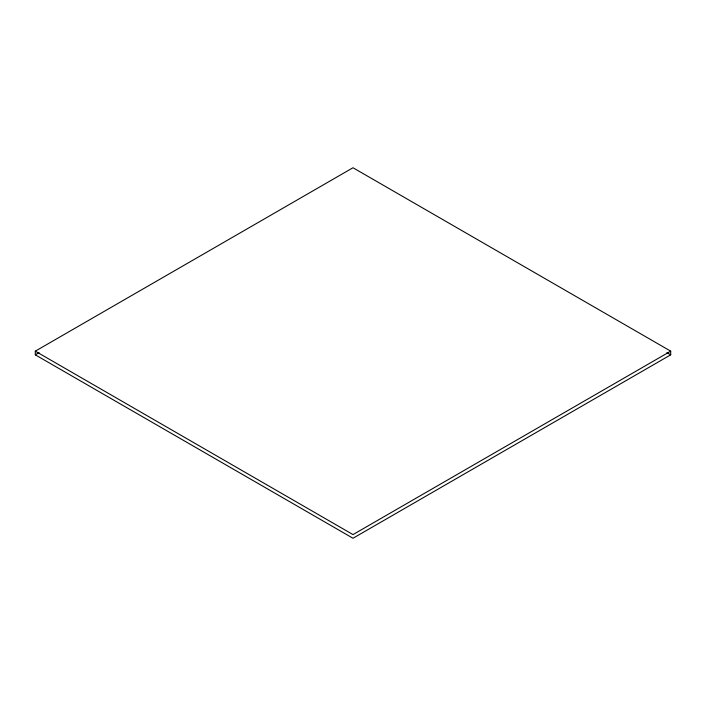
<?xml version="1.0" encoding="UTF-8"?>
<svg xmlns="http://www.w3.org/2000/svg" width="706" height="706" viewBox="0 0 706 706"><rect width="100%" height="100%" fill="white"/><g stroke="black" fill="none" stroke-linecap="round" stroke-linejoin="round"><path stroke-width="1.06" d="M35.3 351.164L353 167.746L670.7 351.164L670.7 354.836L353 538.254L35.3 354.836L35.3 351.164L353 534.592L670.7 351.164M35.3 354.836L39.112 352.629M666.888 352.629L670.7 354.836"/></g></svg>
